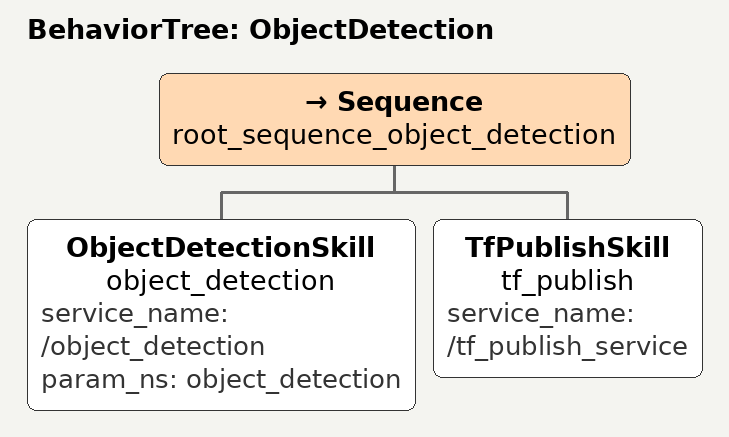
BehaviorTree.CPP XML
<root BTCPP_format="4" >
    <!-- If you want to include subtrees -->

    <!-- Main tree -->
     <BehaviorTree ID="ObjectDetection"> <!--DO NOT CHANGE -->
        <Sequence name="root_sequence_object_detection">

            <ObjectDetectionSkill name="object_detection" service_name="/object_detection" param_ns="object_detection"/>

            <TfPublishSkill name="tf_publish" service_name="/tf_publish_service"/>

        </Sequence>
     </BehaviorTree>
 </root>
